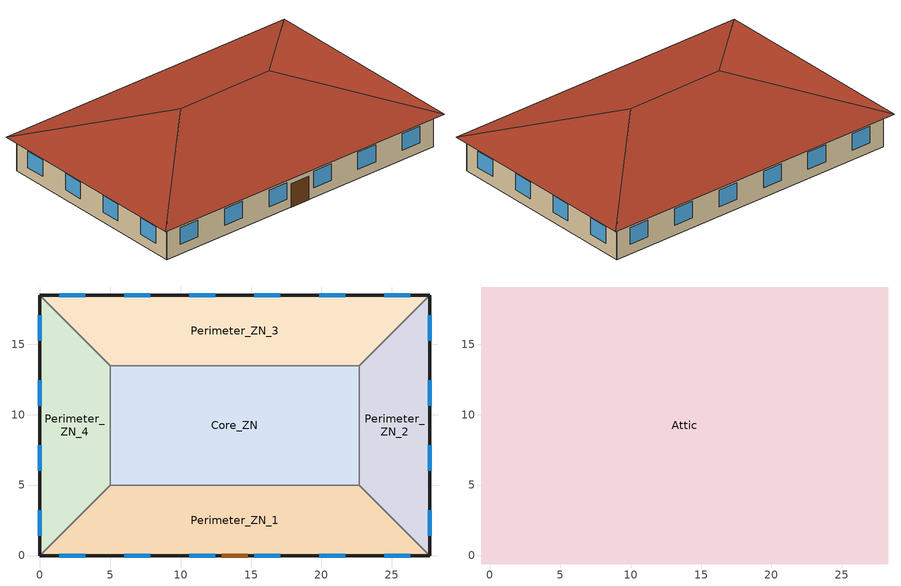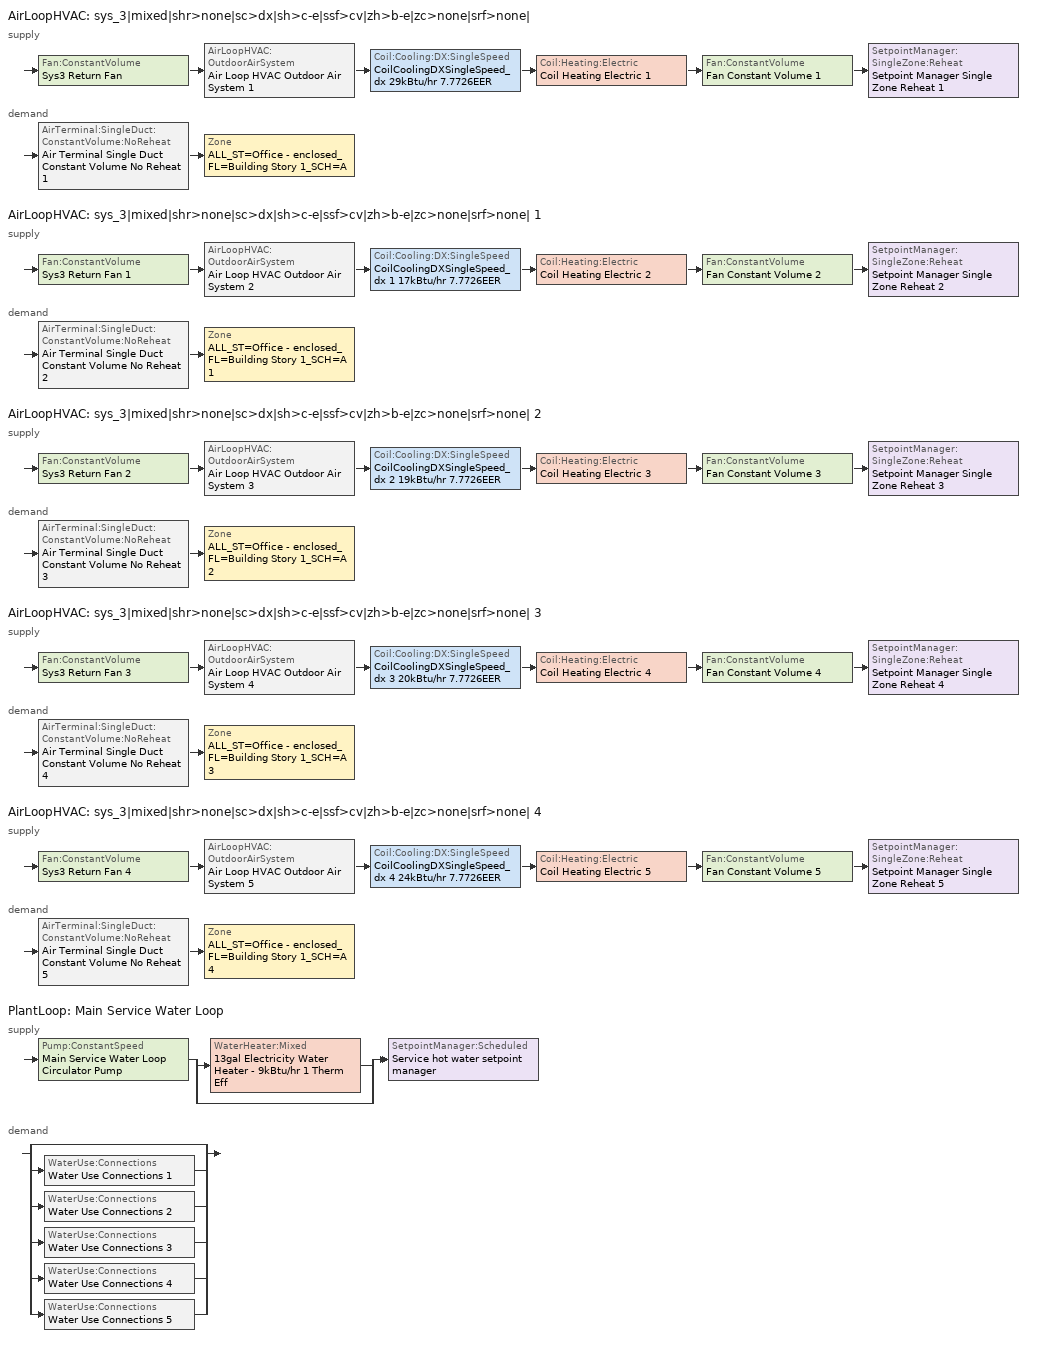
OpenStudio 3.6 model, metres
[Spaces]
Perimeter_ZN_1
 floor foundation (BTAP-Grnd-Floor-Mass:U-0.678_std): 22.69,5 27.69,0 0,0 5,5 z0
 wall outside: 0,0 27.69,0 z0:3.05
 wall to Perimeter_ZN_4: 5,5 0,0 z0:3.05
 wall to Core_ZN: 22.69,5 5,5 z0:3.05
 wall to Perimeter_ZN_2: 27.69,0 22.69,5 z0:3.05
 window: 1.39,0 3.22,0 / 19.85,0 21.68,0 / 15.24,0 17.07,0 / 6.01,0 7.84,0 / 10.62,0 12.45,0 / 24.47,0 26.3,0 z0.9:2.42
 door: 12.93,0 14.76,0 z0:2.13
Perimeter_ZN_2
 floor foundation (BTAP-Grnd-Floor-Mass:U-0.678_std): 27.69,18.46 27.69,0 22.69,5 22.69,13.46 z0
 wall outside: 27.69,0 27.69,18.46 z0:3.05
 wall to Perimeter_ZN_3: 27.69,18.46 22.69,13.46 z0:3.05
 wall to Core_ZN: 22.69,13.46 22.69,5 z0:3.05
 window: 27.69,1.39 27.69,3.22 / 27.69,10.62 27.69,12.45 / 27.69,15.24 27.69,17.07 / 27.69,6.01 27.69,7.84 z0.9:2.42
Perimeter_ZN_3
 floor foundation (BTAP-Grnd-Floor-Mass:U-0.678_std): 27.69,18.46 22.69,13.46 5,13.46 0,18.46 z0
 wall outside: 27.69,18.46 0,18.46 z0:3.05
 wall to Core_ZN: 5,13.46 22.69,13.46 z0:3.05
 wall to Perimeter_ZN_4: 0,18.46 5,13.46 z0:3.05
 window: 21.68,18.46 19.85,18.46 / 7.84,18.46 6.01,18.46 / 17.07,18.46 15.24,18.46 / 12.45,18.46 10.62,18.46 / 26.3,18.46 24.47,18.46 / 3.22,18.46 1.39,18.46 z0.9:2.42
Perimeter_ZN_4
 floor foundation (BTAP-Grnd-Floor-Mass:U-0.678_std): 0,18.46 5,13.46 5,5 0,0 z0
 wall outside: 0,18.46 0,0 z0:3.05
 wall to Core_ZN: 5,5 5,13.46 z0:3.05
 window: 0,3.22 0,1.39 / 0,12.45 0,10.62 / 0,7.84 0,6.01 / 0,17.07 0,15.24 z0.9:2.42
Core_ZN
 floor foundation (BTAP-Grnd-Floor-Mass:U-0.678_std): 22.69,13.46 22.69,5 5,5 5,13.46 z0
Attic
 floor outside: 28.29,19.06 27.69,18.46 0,18.46 -0.6,19.06 z3.05; -0.6,19.06 0,18.46 0,0 -0.6,-0.6 z3.05; 28.29,19.06 28.29,-0.6 27.69,0 27.69,18.46 z3.05; 27.69,0 28.29,-0.6 -0.6,-0.6 0,0 z3.05
 floor to Perimeter_ZN_4: 0,18.46 5,13.46 5,5 0,0 z3.05
 floor to Perimeter_ZN_1: 22.69,5 27.69,0 0,0 5,5 z3.05
 floor to Perimeter_ZN_2: 27.69,18.46 27.69,0 22.69,5 22.69,13.46 z3.05
 floor to Core_ZN: 22.69,13.46 22.69,5 5,5 5,13.46 z3.05
 floor to Perimeter_ZN_3: 27.69,18.46 22.69,13.46 5,13.46 0,18.46 z3.05
 roof outside: 18.46,9.23,6.33 28.29,-0.6,3.05 28.29,19.06,3.05; 18.46,9.23,6.33 28.29,19.06,3.05 -0.6,19.06,3.05 9.23,9.23,6.33; 9.23,9.23,6.33 -0.6,-0.6,3.05 28.29,-0.6,3.05 18.46,9.23,6.33; 9.23,9.23,6.33 -0.6,19.06,3.05 -0.6,-0.6,3.05
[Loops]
AirLoopHVAC 'sys_3|mixed|shr>none|sc>dx|sh>c-e|ssf>cv|zh>b-e|zc>none|srf>none|'
 supply: Fan:ConstantVolume 'Sys3 Return Fan' > AirLoopHVAC:OutdoorAirSystem 'Air Loop HVAC Outdoor Air System 1' > Coil:Cooling:DX:SingleSpeed 'CoilCoolingDXSingleSpeed_dx 29kBtu/hr 7.7726EER' > Coil:Heating:Electric 'Coil Heating Electric 1' > Fan:ConstantVolume 'Fan Constant Volume 1' > SetpointManager:SingleZone:Reheat 'Setpoint Manager Single Zone Reheat 1'
 demand: AirTerminal:SingleDuct:ConstantVolume:NoReheat 'Air Terminal Single Duct Constant Volume No Reheat 1' > Zone 'ALL_ST=Office - enclosed_FL=Building Story 1_SCH=A'
AirLoopHVAC 'sys_3|mixed|shr>none|sc>dx|sh>c-e|ssf>cv|zh>b-e|zc>none|srf>none| 1'
 supply: Fan:ConstantVolume 'Sys3 Return Fan 1' > AirLoopHVAC:OutdoorAirSystem 'Air Loop HVAC Outdoor Air System 2' > Coil:Cooling:DX:SingleSpeed 'CoilCoolingDXSingleSpeed_dx 1 17kBtu/hr 7.7726EER' > Coil:Heating:Electric 'Coil Heating Electric 2' > Fan:ConstantVolume 'Fan Constant Volume 2' > SetpointManager:SingleZone:Reheat 'Setpoint Manager Single Zone Reheat 2'
 demand: AirTerminal:SingleDuct:ConstantVolume:NoReheat 'Air Terminal Single Duct Constant Volume No Reheat 2' > Zone 'ALL_ST=Office - enclosed_FL=Building Story 1_SCH=A 1'
AirLoopHVAC 'sys_3|mixed|shr>none|sc>dx|sh>c-e|ssf>cv|zh>b-e|zc>none|srf>none| 2'
 supply: Fan:ConstantVolume 'Sys3 Return Fan 2' > AirLoopHVAC:OutdoorAirSystem 'Air Loop HVAC Outdoor Air System 3' > Coil:Cooling:DX:SingleSpeed 'CoilCoolingDXSingleSpeed_dx 2 19kBtu/hr 7.7726EER' > Coil:Heating:Electric 'Coil Heating Electric 3' > Fan:ConstantVolume 'Fan Constant Volume 3' > SetpointManager:SingleZone:Reheat 'Setpoint Manager Single Zone Reheat 3'
 demand: AirTerminal:SingleDuct:ConstantVolume:NoReheat 'Air Terminal Single Duct Constant Volume No Reheat 3' > Zone 'ALL_ST=Office - enclosed_FL=Building Story 1_SCH=A 2'
AirLoopHVAC 'sys_3|mixed|shr>none|sc>dx|sh>c-e|ssf>cv|zh>b-e|zc>none|srf>none| 3'
 supply: Fan:ConstantVolume 'Sys3 Return Fan 3' > AirLoopHVAC:OutdoorAirSystem 'Air Loop HVAC Outdoor Air System 4' > Coil:Cooling:DX:SingleSpeed 'CoilCoolingDXSingleSpeed_dx 3 20kBtu/hr 7.7726EER' > Coil:Heating:Electric 'Coil Heating Electric 4' > Fan:ConstantVolume 'Fan Constant Volume 4' > SetpointManager:SingleZone:Reheat 'Setpoint Manager Single Zone Reheat 4'
 demand: AirTerminal:SingleDuct:ConstantVolume:NoReheat 'Air Terminal Single Duct Constant Volume No Reheat 4' > Zone 'ALL_ST=Office - enclosed_FL=Building Story 1_SCH=A 3'
AirLoopHVAC 'sys_3|mixed|shr>none|sc>dx|sh>c-e|ssf>cv|zh>b-e|zc>none|srf>none| 4'
 supply: Fan:ConstantVolume 'Sys3 Return Fan 4' > AirLoopHVAC:OutdoorAirSystem 'Air Loop HVAC Outdoor Air System 5' > Coil:Cooling:DX:SingleSpeed 'CoilCoolingDXSingleSpeed_dx 4 24kBtu/hr 7.7726EER' > Coil:Heating:Electric 'Coil Heating Electric 5' > Fan:ConstantVolume 'Fan Constant Volume 5' > SetpointManager:SingleZone:Reheat 'Setpoint Manager Single Zone Reheat 5'
 demand: AirTerminal:SingleDuct:ConstantVolume:NoReheat 'Air Terminal Single Duct Constant Volume No Reheat 5' > Zone 'ALL_ST=Office - enclosed_FL=Building Story 1_SCH=A 4'
PlantLoop 'Main Service Water Loop'
 supply: Pump:ConstantSpeed 'Main Service Water Loop Circulator Pump' > split
  | WaterHeater:Mixed '13gal Electricity Water Heater - 9kBtu/hr 1 Therm Eff'
  | bypass
  join > SetpointManager:Scheduled 'Service hot water setpoint manager'
 demand: split
  | bypass
  | WaterUse:Connections 'Water Use Connections 1'
  | WaterUse:Connections 'Water Use Connections 2'
  | WaterUse:Connections 'Water Use Connections 3'
  | WaterUse:Connections 'Water Use Connections 4'
  | WaterUse:Connections 'Water Use Connections 5'
[Site]
Calgary Intl AP_AB_CAN: Latitude {deg}=51.11; Longitude {deg}=-114.02; Time Zone {hr}=-7; Elevation {m}=1084.1; Terrain=City
[Building]
SmallOffice: North Axis {deg}=0; Default Construction Set=BTAP-Mass at hdd = 5000.0; Standards Number of Stories=1; Standards Number of Above Ground Stories=1; Standards Template=BTAP1980TO2010; Standards Building Type=SmallOffice
[Site:WaterMainsTemperature]
Calculation Method=Correlation; Annual Average Outdoor Air Temperature {C}=4.69167; Maximum Difference In Monthly Average Outdoor Air Temperatures {deltaC}=24.6
[Site:GroundTemperature:BuildingSurface]
19.527, 19.502, 19.536, 19.598, 20.002, 21.64, 22.225, 22.375, 21.449, 20.121, 19.802, 19.633
[SizingPeriod:DesignDay] Barometric Pressure {Pa}=88961; Rain Indicator=No; Snow Indicator=No; Day of Month=21; Daylight Saving Time Indicator=No; Humidity Condition Type=Wetbulb; Dry-Bulb Temperature Range Modifier Type=DefaultMultipliers
Name | Maximum Dry-Bulb Temperature {C} | Daily Dry-Bulb Temperature Range {deltaC} | Wind Speed {m/s} | Wind Direction {deg} | Month | Day Type | Wetbulb or DewPoint at Maximum Dry-Bulb {C} | Solar Model Indicator | ASHRAE Clear Sky Optical Depth for Beam Irradiance | ASHRAE Clear Sky Optical Depth for Diffuse Irradiance | Sky Clearness
Calgary Intl AP Ann Clg .4% Condns DB=>MWB | 28.8 | 12.3 | 4.5 | 160 | 7 | SummerDesignDay | 16 | ASHRAETau | 0.34 | 2.419
Calgary Intl AP Ann Htg 99.6% Condns DB | -27.7 | 0 | 2.7 | 200 | 1 | WinterDesignDay | -27.7 | ASHRAEClearSky |  |  | 0
[Material:NoMass] Roughness=Smooth; Thermal Absorptance=0.9; Solar Absorptance=0.7
Name | Thermal Resistance {m2-K/W} | Visible Absorptance
Typical Carpet Pad; Typical Carpet Pad 1 | 0.21648 | 0.8
Typical Insulation 1 | 0.00118045 | 0.7
Typical Insulation 2 | 2.61923 | 0.7
Typical Insulation 3 | 4.40527 | 0.7
Typical Carpet Pad 2; Typical Carpet Pad 4 | 1.40895 | 0.8
Typical Carpet Pad 3 | 2.28697 | 0.8
Typical Insulation 4 | 0.338965 | 0.7
Typical Insulation 5 | 0.338983 | 0.7
[Material]
Name | Roughness | Thickness {m} | Conductivity {W/m-K} | Density {kg/m3} | Specific Heat {J/kg-K} | Thermal Absorptance | Solar Absorptance | Visible Absorptance
G05 25mm wood | MediumSmooth | 0.0254 | 0.15 | 608 | 1630 | 0.9 | 0.5 | 0.5
100mm Normalweight concrete floor 1 | MediumSmooth | 0.1016 | 2.31 | 2322 | 832
G01 13mm gypsum board 1 | Smooth | 0.0127 | 0.16 | 800 | 1090 | 0.9 | 0.7 | 0.5
4 in. Normalweight Concrete Floor 1 | MediumRough | 0.1016 | 2.31 | 2322 | 832 | 0.9 | 0.7 | 0.7
1IN Stucco 1 | Smooth | 0.0253 | 0.6918 | 1858 | 837 | 0.9 | 0.7 | 0.92
8IN CONCRETE HW RefBldg 1 | Rough | 0.2032 | 1.311 | 2240 | 836.8 | 0.9 | 0.7 | 0.7
1/2IN Gypsum 1 | Smooth | 0.0127 | 0.16 | 784.9 | 830 | 0.9 | 0.4 | 0.4
Metal Roof Surface 1; F08 Metal surface 1 | Smooth | 0.0008 | 45.28 | 7824 | 500 | 0.9 | 0.7 | 0.7
6 in. Normalweight Concrete Floor 1; 6 in. Normalweight Concrete Floor 2; 6 in. Normalweight Concrete Floor 3 | MediumRough | 0.1524 | 2.31 | 2322 | 832 | 0.9 | 0.7 | 0.7
Expanded Polystyrene | MediumSmooth | 0.0408596 | 0.029 | 29 | 1210
[Construction]
BTAP-Int-Partition; BTAP-Int-Door: G05 25mm wood
BTAP-Int-Floor: 100mm Normalweight concrete floor 1, Typical Carpet Pad
BTAP-Int-Wall: G01 13mm gypsum board 1, G01 13mm gypsum board 1
BTAP-Int-Ceiling: Typical Carpet Pad, 100mm Normalweight concrete floor 1
BTAP-Int-Window: SimpleGlazing
BTAP-Ext-Floor-Mass:U-3.822: Typical Insulation 1, 4 in. Normalweight Concrete Floor 1, Typical Carpet Pad 1
BTAP-Ext-Wall-Mass:U-0.346: 1IN Stucco 1, 8IN CONCRETE HW RefBldg 1, Typical Insulation 2, 1/2IN Gypsum 1
BTAP-Ext-Roof-Metal:U-0.227: Metal Roof Surface 1, Typical Insulation 3
BTAP-Grnd-Floor-Mass:U-0.678: 6 in. Normalweight Concrete Floor 1, Typical Carpet Pad 2
BTAP-Grnd-Wall-Mass:U-0.425: 6 in. Normalweight Concrete Floor 2, Typical Carpet Pad 3
BTAP-Grnd-Roof-Mass:U-0.678: 6 in. Normalweight Concrete Floor 3, Typical Carpet Pad 4
BTAP-Ext-FixedWindow:U=0.295 SHGC=0.490; BTAP-Ext-GlassDoors:U=0.295 SHGC=0.490; BTAP-Ext-Skylights:U=0.295 SHGC=0.490; BTAP-Ext-DaylightDomes:U=0.295 SHGC=0.490; BTAP-Ext-DaylightDiffuser:U=0.295 SHGC=0.490: SimpleGlazing:U=0.295 SHGC=0.490
BTAP-Ext-Door:U-2.95: F08 Metal surface 1, Typical Insulation 4
BTAP-Ext-OverHeadDoor:U-2.95: Typical Insulation 5
BTAP-Grnd-Floor-Mass:U-0.678_std: 6 in. Normalweight Concrete Floor 1, Expanded Polystyrene
[DefaultConstructionSet]
BTAP-Mass at hdd = 5000.0: Default Exterior Surface Constructions=BTAP-Mass at hdd = 5000.0; Default Interior Surface Constructions=Default Surface Constructions 2; Default Ground Contact Surface Constructions=BTAP-Mass at hdd = 5000.0 1; Default Exterior SubSurface Constructions=BTAP-Mass at hdd = 5000.0; Default Interior SubSurface Constructions=Default Sub Surface Constructions 2; Interior Partition Construction=BTAP-Int-Partition
[DefaultSurfaceConstructions]
Name | Floor Construction | Wall Construction | Roof Ceiling Construction
Default Surface Constructions 2 | BTAP-Int-Floor | BTAP-Int-Wall | BTAP-Int-Ceiling
BTAP-Mass at hdd = 5000.0 | BTAP-Ext-Floor-Mass:U-3.822 | BTAP-Ext-Wall-Mass:U-0.346 | BTAP-Ext-Roof-Metal:U-0.227
BTAP-Mass at hdd = 5000.0 1 | BTAP-Grnd-Floor-Mass:U-0.678 | BTAP-Grnd-Wall-Mass:U-0.425 | BTAP-Grnd-Roof-Mass:U-0.678
[DefaultSubSurfaceConstructions]
Name | Fixed Window Construction | Operable Window Construction | Door Construction | Glass Door Construction | Overhead Door Construction | Skylight Construction | Tubular Daylight Dome Construction | Tubular Daylight Diffuser Construction
Default Sub Surface Constructions 2 | BTAP-Int-Window | BTAP-Int-Window | BTAP-Int-Door
BTAP-Mass at hdd = 5000.0 | BTAP-Ext-FixedWindow:U=0.295 SHGC=0.490 | BTAP-Ext-FixedWindow:U=0.295 SHGC=0.490 | BTAP-Ext-Door:U-2.95 | BTAP-Ext-GlassDoors:U=0.295 SHGC=0.490 | BTAP-Ext-OverHeadDoor:U-2.95 | BTAP-Ext-Skylights:U=0.295 SHGC=0.490 | BTAP-Ext-DaylightDomes:U=0.295 SHGC=0.490 | BTAP-Ext-DaylightDiffuser:U=0.295 SHGC=0.490
[WindowMaterial:SimpleGlazingSystem] Solar Heat Gain Coefficient=0.49; Visible Transmittance=0.21
Name | U-Factor {W/m2-K}
SimpleGlazing | 2.2
SimpleGlazing:U=0.295 SHGC=0.490 | 2.95
[Space] Volume {m3}=Autocalculate
Name | Space Type | Building Story | Thermal Zone | Part of Total Floor Area
Perimeter_ZN_1 | Space Function Office - enclosed | Building Story 1 | ALL_ST=Office - enclosed_FL=Building Story 1_SCH=A 4 | Yes
Attic | Space Function - undefined - | Building Story 2 | ALL_ST=- undefined -_FL=Building Story 2_SCH=A | No
Perimeter_ZN_2 | Space Function Office - enclosed | Building Story 1 | ALL_ST=Office - enclosed_FL=Building Story 1_SCH=A 2 | Yes
Perimeter_ZN_3 | Space Function Office - enclosed | Building Story 1 | ALL_ST=Office - enclosed_FL=Building Story 1_SCH=A 1 | Yes
Perimeter_ZN_4 | Space Function Office - enclosed | Building Story 1 | ALL_ST=Office - enclosed_FL=Building Story 1_SCH=A 3 | Yes
Core_ZN | Space Function Office - enclosed | Building Story 1 | ALL_ST=Office - enclosed_FL=Building Story 1_SCH=A | Yes
[BuildingStory]
Name | Nominal Z Coordinate {m}
Building Story 1 | 0
Building Story 2 | 3.05
[SpaceType] Standards Building Type=Space Function
Name | Default Schedule Set | Design Specification Outdoor Air Object | Standards Space Type
Space Function - undefined - | Space Function - undefined - Schedule Set | Space Function - undefined - Ventilation | - undefined -
Space Function Office - enclosed | Space Function Office - enclosed Schedule Set | Space Function Office - enclosed Ventilation | Office - enclosed
[DesignSpecification:OutdoorAir]
Name | Outdoor Air Flow per Person {m3/s-person} | Outdoor Air Flow per Floor Area {m3/s-m2} | Outdoor Air Flow Air Changes per Hour {1/hr} | Outdoor Air Method
Space Function - undefined - Ventilation | 0 | 0 | 0
Space Function Office - enclosed Ventilation | 0.0101494 |  |  | Sum
[DefaultScheduleSet] Infiltration Schedule=Always On
Name | Number of People Schedule | People Activity Level Schedule | Lighting Schedule | Electric Equipment Schedule
Space Function - undefined - Schedule Set
Space Function Office - enclosed Schedule Set | NECB-A-Occupancy | NECB-Activity | NECB-A-Lighting | NECB-A-Electric-Equipment
[ThermostatSetpoint:DualSetpoint]
Name | Heating Setpoint Temperature Schedule | Cooling Setpoint Temperature Schedule
Space Function Office - enclosed Thermostat 11; Space Function Office - enclosed Thermostat 12; Space Function Office - enclosed Thermostat 13; Space Function Office - enclosed Thermostat 14; Space Function Office - enclosed Thermostat 15 | NECB-A-Thermostat Setpoint-Heating | NECB-A-Thermostat Setpoint-Cooling
Space Function - undefined - Thermostat 3
[People:Definition]
Space Function Office - enclosed People Definition: Number of People Calculation Method=People/Area; People per Space Floor Area {person/m2}=0.0500522; Fraction Radiant=0.3
[People]
Space Function Office - enclosed People: People Definition=Space Function Office - enclosed People Definition; Space or SpaceType=Space Function Office - enclosed; Work Efficiency Schedule=Work Efficiency Schedule; Clothing Insulation Schedule=Clothing Schedule; Air Velocity Schedule=Air Velocity Schedule; Multiplier=1
[Lights:Definition]
Space Function Office - enclosed Lights Definition: Design Level Calculation Method=Watts/Area; Watts per Space Floor Area {W/m2}=11.8999; Fraction Radiant=0.5; Fraction Visible=0.2
[Lights]
Space Function Office - enclosed Lights: Lights Definition=Space Function Office - enclosed Lights Definition; Space or SpaceType=Space Function Office - enclosed; Fraction Replaceable=1
[ElectricEquipment:Definition]
Space Function Office - enclosed Elec Equip Definition: Design Level Calculation Method=Watts/Area; Watts per Space Floor Area {W/m2}=7.49994; Fraction Radiant=0.5
[ElectricEquipment]
Space Function Office - enclosed Elec Equip: Electric Equipment Definition=Space Function Office - enclosed Elec Equip Definition; Space or SpaceType=Space Function Office - enclosed
[SpaceInfiltration:DesignFlowRate] Schedule=Always On Discrete; Design Flow Rate Calculation Method=Flow/ExteriorArea; Constant Term Coefficient=0; Temperature Term Coefficient=0; Velocity Term Coefficient=0.224; Velocity Squared Term Coefficient=0
Name | Space or SpaceType | Flow per Exterior Surface Area {m3/s-m2}
Attic Infiltration | Attic | 0.00101928
Perimeter_ZN_1 Infiltration | Perimeter_ZN_1 | 0.001116
Perimeter_ZN_2 Infiltration | Perimeter_ZN_2 | 0.001116
Perimeter_ZN_3 Infiltration | Perimeter_ZN_3 | 0.001116
Perimeter_ZN_4 Infiltration | Perimeter_ZN_4 | 0.001116
[ThermalZone] Use Ideal Air Loads=No
Name | Thermostat | Primary Daylighting Control | Fraction of Zone Controlled by Primary Daylighting Control
ALL_ST=Office - enclosed_FL=Building Story 1_SCH=A | Space Function Office - enclosed Thermostat 11
ALL_ST=Office - enclosed_FL=Building Story 1_SCH=A 1 | Space Function Office - enclosed Thermostat 12 | Perimeter_ZN_3 daylighting control | 1
ALL_ST=Office - enclosed_FL=Building Story 1_SCH=A 2 | Space Function Office - enclosed Thermostat 13 | Perimeter_ZN_2 daylighting control | 1
ALL_ST=- undefined -_FL=Building Story 2_SCH=A | Space Function - undefined - Thermostat 3
ALL_ST=Office - enclosed_FL=Building Story 1_SCH=A 3 | Space Function Office - enclosed Thermostat 14 | Perimeter_ZN_4 daylighting control | 1
ALL_ST=Office - enclosed_FL=Building Story 1_SCH=A 4 | Space Function Office - enclosed Thermostat 15 | Perimeter_ZN_1 daylighting control | 1
[Sizing:Zone] Zone Cooling Design Supply Air Temperature {C}=14; Zone Heating Design Supply Air Temperature {C}=40; Zone Cooling Design Supply Air Humidity Ratio {kg-H2O/kg-air}=0.0085; Zone Heating Design Supply Air Humidity Ratio {kg-H2O/kg-air}=0.008; Cooling Design Air Flow Method=DesignDay; Heating Design Air Flow Method=DesignDay; Account for Dedicated Outdoor Air System=No; Dedicated Outdoor Air System Control Strategy=NeutralSupplyAir; Dedicated Outdoor Air Low Setpoint Temperature for Design {C}=autosize; Dedicated Outdoor Air High Setpoint Temperature for Design {C}=autosize; Zone Load Sizing Method=Sensible Load Only No Latent Load; Zone Latent Cooling Design Supply Air Humidity Ratio Input Method=HumidityRatioDifference; Zone Cooling Design Supply Air Humidity Ratio Difference {kgWater/kgDryAir}=0.005; Zone Latent Heating Design Supply Air Humidity Ratio Input Method=HumidityRatioDifference; Zone Humidification Design Supply Air Humidity Ratio Difference {kgWater/kgDryAir}=0.005
Name | Zone Cooling Design Supply Air Temperature Input Method | Zone Cooling Design Supply Air Temperature Difference {deltaC} | Zone Heating Design Supply Air Temperature Input Method | Zone Heating Design Supply Air Temperature Difference {deltaC} | Zone Heating Sizing Factor | Zone Cooling Sizing Factor
ALL_ST=Office - enclosed_FL=Building Story 1_SCH=A; ALL_ST=Office - enclosed_FL=Building Story 1_SCH=A 1; ALL_ST=Office - enclosed_FL=Building Story 1_SCH=A 2; ALL_ST=Office - enclosed_FL=Building Story 1_SCH=A 3; ALL_ST=Office - enclosed_FL=Building Story 1_SCH=A 4 | TemperatureDifference | 11 | TemperatureDifference | 21 | 1.3 | 1.1
ALL_ST=- undefined -_FL=Building Story 2_SCH=A | SupplyAirTemperature | 11.11 | SupplyAirTemperature | 11.11
[Zone equipment]
ALL_ST=Office - enclosed_FL=Building Story 1_SCH=A: Air Terminal Single Duct Constant Volume No Reheat 1, Zone HVAC Baseboard Convective Electric 1
ALL_ST=Office - enclosed_FL=Building Story 1_SCH=A 1: Air Terminal Single Duct Constant Volume No Reheat 2, Zone HVAC Baseboard Convective Electric 2
ALL_ST=Office - enclosed_FL=Building Story 1_SCH=A 2: Air Terminal Single Duct Constant Volume No Reheat 3, Zone HVAC Baseboard Convective Electric 3
ALL_ST=Office - enclosed_FL=Building Story 1_SCH=A 3: Air Terminal Single Duct Constant Volume No Reheat 4, Zone HVAC Baseboard Convective Electric 4
ALL_ST=Office - enclosed_FL=Building Story 1_SCH=A 4: Air Terminal Single Duct Constant Volume No Reheat 5, Zone HVAC Baseboard Convective Electric 5
[Foundation:Kiva]
Bldg Kiva Foundation: Wall Height Above Grade {m}=0; Wall Depth Below Slab {m}=0
[SurfaceProperty:ExposedFoundationPerimeter] Exposed Perimeter Calculation Method=TotalExposedPerimeter
Name | Total Exposed Perimeter {m}
Core_ZN_floor | 0
Perimeter_ZN_3_floor; Perimeter_ZN_1_floor | 27.69
Perimeter_ZN_2_floor; Perimeter_ZN_4_floor | 18.46
[Foundation:Kiva:Settings]

[AirLoopHVAC] Design Supply Air Flow Rate {m3/s}=autosize; Design Return Air Flow Fraction of Supply Air Flow=1
Name | Availability Schedule
sys_3|mixed|shr>none|sc>dx|sh>c-e|ssf>cv|zh>b-e|zc>none|srf>none| | sys_3|mixed|shr>none|sc>dx|sh>c-e|ssf>cv|zh>b-e|zc>none|srf>none| Occ Sch
sys_3|mixed|shr>none|sc>dx|sh>c-e|ssf>cv|zh>b-e|zc>none|srf>none| 1 | sys_3|mixed|shr>none|sc>dx|sh>c-e|ssf>cv|zh>b-e|zc>none|srf>none| 1 Occ Sch
sys_3|mixed|shr>none|sc>dx|sh>c-e|ssf>cv|zh>b-e|zc>none|srf>none| 2 | sys_3|mixed|shr>none|sc>dx|sh>c-e|ssf>cv|zh>b-e|zc>none|srf>none| 2 Occ Sch
sys_3|mixed|shr>none|sc>dx|sh>c-e|ssf>cv|zh>b-e|zc>none|srf>none| 3 | sys_3|mixed|shr>none|sc>dx|sh>c-e|ssf>cv|zh>b-e|zc>none|srf>none| 3 Occ Sch
sys_3|mixed|shr>none|sc>dx|sh>c-e|ssf>cv|zh>b-e|zc>none|srf>none| 4 | sys_3|mixed|shr>none|sc>dx|sh>c-e|ssf>cv|zh>b-e|zc>none|srf>none| 4 Occ Sch
[Sizing:System] Type of Load to Size On=Sensible; Design Outdoor Air Flow Rate {m3/s}=Autosize; Central Heating Maximum System Air Flow Ratio=1; Preheat Design Temperature {C}=7; Preheat Design Humidity Ratio {kg-H2O/kg-Air}=0.008; Precool Design Temperature {C}=13; Precool Design Humidity Ratio {kg-H2O/kg-Air}=0.008; Central Cooling Design Supply Air Temperature {C}=13; Central Heating Design Supply Air Temperature {C}=43; Sizing Option=NonCoincident; 100% Outdoor Air in Cooling=No; 100% Outdoor Air in Heating=No; Central Cooling Design Supply Air Humidity Ratio {kg-H2O/kg-Air}=0.0085; Central Heating Design Supply Air Humidity Ratio {kg-H2O/kg-Air}=0.008; Cooling Design Air Flow Method=DesignDay; Cooling Design Air Flow Rate {m3/s}=0; Heating Design Air Flow Method=DesignDay; Heating Design Air Flow Rate {m3/s}=0; System Outdoor Air Method=ZoneSum; Zone Maximum Outdoor Air Fraction=1; Cooling Supply Air Flow Rate Per Floor Area {m3/s-m2}=0.00996765; Cooling Fraction of Autosized Cooling Supply Air Flow Rate=1; Cooling Supply Air Flow Rate Per Unit Cooling Capacity {m3/s-W}=3.94755e-05; Heating Supply Air Flow Rate Per Floor Area {m3/s-m2}=0.00996765; Heating Fraction of Autosized Heating Supply Air Flow Rate=1; Heating Fraction of Autosized Cooling Supply Air Flow Rate=1; Heating Supply Air Flow Rate Per Unit Heating Capacity {m3/s-W}=3.15882e-05; Cooling Design Capacity Method=CoolingDesignCapacity; Cooling Design Capacity {W}=autosize; Cooling Design Capacity Per Floor Area {W/m2}=234.7; Fraction of Autosized Cooling Design Capacity=1; Heating Design Capacity Method=HeatingDesignCapacity; Heating Design Capacity {W}=autosize; Heating Design Capacity Per Floor Area {W/m2}=157; Fraction of Autosized Heating Design Capacity=1; Central Cooling Capacity Control Method=OnOff; Occupant Diversity=autosize
sys_3|mixed|shr>none|sc>dx|sh>c-e|ssf>cv|zh>b-e|zc>none|srf>none|; sys_3|mixed|shr>none|sc>dx|sh>c-e|ssf>cv|zh>b-e|zc>none|srf>none| 1; sys_3|mixed|shr>none|sc>dx|sh>c-e|ssf>cv|zh>b-e|zc>none|srf>none| 2; sys_3|mixed|shr>none|sc>dx|sh>c-e|ssf>cv|zh>b-e|zc>none|srf>none| 3; sys_3|mixed|shr>none|sc>dx|sh>c-e|ssf>cv|zh>b-e|zc>none|srf>none| 4
[Fan:ConstantVolume] Availability Schedule=Always On Discrete; Maximum Flow Rate {m3/s}=AutoSize
Name | Fan Total Efficiency | Pressure Rise {Pa} | Motor Efficiency
Fan Constant Volume 1; Fan Constant Volume 2; Fan Constant Volume 3; Fan Constant Volume 4; Fan Constant Volume 5 | 0.39975 | 640 | 0.615
Sys3 Return Fan; Sys3 Return Fan 1; Sys3 Return Fan 2; Sys3 Return Fan 3; Sys3 Return Fan 4 | 0.25 | 150 | 0.385
[Coil:Heating:Electric] Availability Schedule=Always On Discrete
Coil Heating Electric 1; Coil Heating Electric 2; Coil Heating Electric 3; Coil Heating Electric 4; Coil Heating Electric 5
[Coil:Cooling:DX:SingleSpeed] Availability Schedule=Always On Discrete; Rated Total Cooling Capacity {W}=autosize; Rated Sensible Heat Ratio=autosize; Rated COP {W/W}=2.72426; Rated Air Flow Rate {m3/s}=autosize; Rated Evaporator Fan Power Per Volume Flow Rate 2017 {W/(m3/s)}=773.3; Rated Evaporator Fan Power Per Volume Flow Rate 2023 {W/(m3/s)}=934.4; Total Cooling Capacity Function of Temperature Curve=DXCOOL-NECB2011-REF-CAPFT; Total Cooling Capacity Function of Flow Fraction Curve=DXCOOL-NECB2011-REF-CAPFFLOW; Energy Input Ratio Function of Temperature Curve=DXCOOL-NECB2011-REF-COOLEIRFT; Energy Input Ratio Function of Flow Fraction Curve=DXCOOL-NECB2011-REF-COOLEIRFFLOW; Part Load Fraction Correlation Curve=DXCOOL-NECB2011-REF-COOLPLFFPLR; Minimum Outdoor Dry-Bulb Temperature for Compressor Operation {C}=-25; Nominal Time for Condensate Removal to Begin {s}=0; Ratio of Initial Moisture Evaporation Rate and Steady State Latent Capacity=0; Maximum Cycling Rate {cycles/hr}=0; Latent Capacity Time Constant {s}=0; Condenser Type=AirCooled; Evaporative Condenser Effectiveness=0.9; Evaporative Condenser Air Flow Rate {m3/s}=autosize; Evaporative Condenser Pump Rated Power Consumption {W}=autosize; Crankcase Heater Capacity {W}=0; Maximum Outdoor Dry-Bulb Temperature for Crankcase Heater Operation {C}=10; Basin Heater Capacity {W/K}=0; Basin Heater Setpoint Temperature {C}=2
CoilCoolingDXSingleSpeed_dx 29kBtu/hr 7.7726EER; CoilCoolingDXSingleSpeed_dx 1 17kBtu/hr 7.7726EER; CoilCoolingDXSingleSpeed_dx 2 19kBtu/hr 7.7726EER; CoilCoolingDXSingleSpeed_dx 3 20kBtu/hr 7.7726EER; CoilCoolingDXSingleSpeed_dx 4 24kBtu/hr 7.7726EER
[Controller:OutdoorAir] Minimum Outdoor Air Flow Rate {m3/s}=autosize; Maximum Outdoor Air Flow Rate {m3/s}=Autosize; Economizer Control Type=NoEconomizer; Economizer Control Action Type=ModulateFlow; Economizer Maximum Limit Dry-Bulb Temperature {C}=28; Economizer Maximum Limit Enthalpy {J/kg}=64000; Economizer Minimum Limit Dry-Bulb Temperature {C}=-100; Lockout Type=NoLockout; Minimum Limit Type=FixedMinimum; High Humidity Control=No; Heat Recovery Bypass Control Type=BypassWhenWithinEconomizerLimits
Name | Minimum Outdoor Air Schedule | Controller Mechanical Ventilation
Controller Outdoor Air 1 | sys_3|mixed|shr>none|sc>dx|sh>c-e|ssf>cv|zh>b-e|zc>none|srf>none| Occ Sch | Controller Mechanical Ventilation 1
Controller Outdoor Air 2 | sys_3|mixed|shr>none|sc>dx|sh>c-e|ssf>cv|zh>b-e|zc>none|srf>none| 1 Occ Sch | Controller Mechanical Ventilation 2
Controller Outdoor Air 3 | sys_3|mixed|shr>none|sc>dx|sh>c-e|ssf>cv|zh>b-e|zc>none|srf>none| 2 Occ Sch | Controller Mechanical Ventilation 3
Controller Outdoor Air 4 | sys_3|mixed|shr>none|sc>dx|sh>c-e|ssf>cv|zh>b-e|zc>none|srf>none| 3 Occ Sch | Controller Mechanical Ventilation 4
Controller Outdoor Air 5 | sys_3|mixed|shr>none|sc>dx|sh>c-e|ssf>cv|zh>b-e|zc>none|srf>none| 4 Occ Sch | Controller Mechanical Ventilation 5
[Controller:MechanicalVentilation] Availability Schedule=Always On Discrete; System Outdoor Air Method=ZoneSum
Controller Mechanical Ventilation 1; Controller Mechanical Ventilation 2; Controller Mechanical Ventilation 3; Controller Mechanical Ventilation 4; Controller Mechanical Ventilation 5
[AirLoopHVAC:OutdoorAirSystem]
Name | Controller
Air Loop HVAC Outdoor Air System 1 | Controller Outdoor Air 1
Air Loop HVAC Outdoor Air System 2 | Controller Outdoor Air 2
Air Loop HVAC Outdoor Air System 3 | Controller Outdoor Air 3
Air Loop HVAC Outdoor Air System 4 | Controller Outdoor Air 4
Air Loop HVAC Outdoor Air System 5 | Controller Outdoor Air 5
[SetpointManager:SingleZone:Reheat] Minimum Supply Air Temperature {C}=13; Maximum Supply Air Temperature {C}=43
Name | Control Zone | Setpoint Node or NodeList
Setpoint Manager Single Zone Reheat 1 | ALL_ST=Office - enclosed_FL=Building Story 1_SCH=A | sys_3|mixed|shr>none|sc>dx|sh>c-e|ssf>cv|zh>b-e|zc>none|srf>none| Supply Outlet Node
Setpoint Manager Single Zone Reheat 2 | ALL_ST=Office - enclosed_FL=Building Story 1_SCH=A 1 | sys_3|mixed|shr>none|sc>dx|sh>c-e|ssf>cv|zh>b-e|zc>none|srf>none| 1 Supply Outlet Node
Setpoint Manager Single Zone Reheat 3 | ALL_ST=Office - enclosed_FL=Building Story 1_SCH=A 2 | sys_3|mixed|shr>none|sc>dx|sh>c-e|ssf>cv|zh>b-e|zc>none|srf>none| 2 Supply Outlet Node
Setpoint Manager Single Zone Reheat 4 | ALL_ST=Office - enclosed_FL=Building Story 1_SCH=A 3 | sys_3|mixed|shr>none|sc>dx|sh>c-e|ssf>cv|zh>b-e|zc>none|srf>none| 3 Supply Outlet Node
Setpoint Manager Single Zone Reheat 5 | ALL_ST=Office - enclosed_FL=Building Story 1_SCH=A 4 | sys_3|mixed|shr>none|sc>dx|sh>c-e|ssf>cv|zh>b-e|zc>none|srf>none| 4 Supply Outlet Node
[AirTerminal:SingleDuct:ConstantVolume:NoReheat] Availability Schedule=Always On Discrete; Maximum Air Flow Rate {m3/s}=AutoSize
Air Terminal Single Duct Constant Volume No Reheat 1; Air Terminal Single Duct Constant Volume No Reheat 2; Air Terminal Single Duct Constant Volume No Reheat 3; Air Terminal Single Duct Constant Volume No Reheat 4; Air Terminal Single Duct Constant Volume No Reheat 5
[ZoneHVAC:Baseboard:Convective:Electric] Availability Schedule=Always On Discrete; Nominal Capacity {W}=autosize; Efficiency=1
Zone HVAC Baseboard Convective Electric 1; Zone HVAC Baseboard Convective Electric 2; Zone HVAC Baseboard Convective Electric 3; Zone HVAC Baseboard Convective Electric 4; Zone HVAC Baseboard Convective Electric 5
[PlantLoop]
Main Service Water Loop: Glycol Concentration=0; Maximum Loop Temperature {C}=60; Minimum Loop Temperature {C}=10; Plant Loop Volume {m3}=Autocalculate; Load Distribution Scheme=Optimal
[Sizing:Plant]
Main Service Water Loop: Loop Type=Heating; Design Loop Exit Temperature {C}=60; Loop Design Temperature Difference {deltaC}=5; Sizing Option=NonCoincident; Zone Timesteps in Averaging Window=1; Coincident Sizing Factor Mode=None
[SetpointManager:Scheduled]
Service hot water setpoint manager: Control Variable=Temperature; Schedule=Service Water Loop Temp - 140F; Setpoint Node or NodeList=Main Service Water Loop Supply Outlet Node
[Pump:ConstantSpeed]
Main Service Water Loop Circulator Pump: Rated Flow Rate {m3/s}=autosize; Rated Pump Head {Pa}=415.397; Rated Power Consumption {W}=autosize; Motor Efficiency=0.7; Fraction of Motor Inefficiencies to Fluid Stream=0; Pump Control Type=Intermittent; Design Power Sizing Method=PowerPerFlowPerPressure; Design Electric Power per Unit Flow Rate {W/(m3/s)}=348701.1; Design Shaft Power per Unit Flow Rate per Unit Head {W-s/m3-Pa}=1.28205
[WaterHeater:Mixed]
13gal Electricity Water Heater - 9kBtu/hr 1 Therm Eff: Tank Volume {m3}=0.048999; Setpoint Temperature Schedule=Service Water Loop Temp - 140F; Deadband Temperature Difference {deltaC}=2; Maximum Temperature Limit {C}=60; Heater Control Type=Cycle; Heater Maximum Capacity {W}=2560.2; Heater Fuel Type=Electricity; Heater Thermal Efficiency=1; Off Cycle Parasitic Fuel Consumption Rate {W}=12.9721; Off Cycle Parasitic Fuel Type=Electricity; Off Cycle Parasitic Heat Fraction to Tank=0.8; On Cycle Parasitic Fuel Consumption Rate {W}=12.9721; On Cycle Parasitic Fuel Type=Electricity; On Cycle Parasitic Heat Fraction to Tank=0; Ambient Temperature Indicator=Schedule; Ambient Temperature Schedule=Water Heater Ambient Temp Schedule - 70.0f; Off Cycle Loss Coefficient to Ambient Temperature {W/K}=1.28057; On Cycle Loss Coefficient to Ambient Temperature {W/K}=1.28057; Use Side Effectiveness=1; Source Side Effectiveness=1; Use Side Design Flow Rate {m3/s}=autosize; Source Side Design Flow Rate {m3/s}=autosize; Indirect Water Heating Recovery Time {hr}=1.5; Source Side Flow Control Mode=IndirectHeatPrimarySetpoint
[WaterHeater:Sizing]
13gal Electricity Water Heater - 9kBtu/hr 1 Therm Eff: Design Mode=PeakDraw; Time Storage Can Meet Peak Draw {hr}=0.538503; Time for Tank Recovery {hr}=0; Nominal Tank Volume for Autosizing Plant Connections {m3}=1
[WaterUse:Connections] Drain Water Heat Exchanger Type=None; Drain Water Heat Exchanger Destination=Plant
Name | Water Use Equipment Name 1
Water Use Connections 1 | Core_zn Service Water Use 0.06gal/min
Water Use Connections 2 | Perimeter_zn_1 Service Water Use 0.04gal/min
Water Use Connections 3 | Perimeter_zn_2 Service Water Use 0.03gal/min
Water Use Connections 4 | Perimeter_zn_3 Service Water Use 0.04gal/min
Water Use Connections 5 | Perimeter_zn_4 Service Water Use 0.03gal/min
[WaterUse:Equipment:Definition]
Name | Peak Flow Rate {m3/s} | Target Temperature Schedule | Sensible Fraction Schedule | Latent Fraction Schedule
Core_zn Service Water Use Def 0.06gal/min | 3.62272e-06 | Schedule Ruleset 5 | Schedule Ruleset 3 | Schedule Ruleset 4
Perimeter_zn_1 Service Water Use Def 0.04gal/min | 2.74626e-06 | Schedule Ruleset 8 | Schedule Ruleset 6 | Schedule Ruleset 7
Perimeter_zn_2 Service Water Use Def 0.03gal/min | 1.62912e-06 | Schedule Ruleset 11 | Schedule Ruleset 9 | Schedule Ruleset 10
Perimeter_zn_3 Service Water Use Def 0.04gal/min | 2.74626e-06 | Schedule Ruleset 14 | Schedule Ruleset 12 | Schedule Ruleset 13
Perimeter_zn_4 Service Water Use Def 0.03gal/min | 1.62912e-06 | Schedule Ruleset 17 | Schedule Ruleset 15 | Schedule Ruleset 16
[WaterUse:Equipment] Flow Rate Fraction Schedule=NECB-A-Service Water Heating
Name | Water Use Equipment Definition | Space
Core_zn Service Water Use 0.06gal/min | Core_zn Service Water Use Def 0.06gal/min | Core_ZN
Perimeter_zn_1 Service Water Use 0.04gal/min | Perimeter_zn_1 Service Water Use Def 0.04gal/min | Perimeter_ZN_1
Perimeter_zn_2 Service Water Use 0.03gal/min | Perimeter_zn_2 Service Water Use Def 0.03gal/min | Perimeter_ZN_2
Perimeter_zn_3 Service Water Use 0.04gal/min | Perimeter_zn_3 Service Water Use Def 0.04gal/min | Perimeter_ZN_3
Perimeter_zn_4 Service Water Use 0.03gal/min | Perimeter_zn_4 Service Water Use Def 0.03gal/min | Perimeter_ZN_4
[AvailabilityManager:NightCycle] Applicability Schedule=Always On Discrete; Control Type=CycleOnAny; Thermostat Tolerance {deltaC}=1; Cycling Run Time {s}=3600
Availability Manager Night Cycle 1; Availability Manager Night Cycle 2; Availability Manager Night Cycle 3; Availability Manager Night Cycle 4; Availability Manager Night Cycle 5
[Daylighting:Control] Position Z-Coordinate {m}=0.8; Illuminance Setpoint {lux}=400; Lighting Control Type=Stepped; Number of Stepped Control Steps=2
Name | Space | Position X-Coordinate {m} | Position Y-Coordinate {m}
Perimeter_ZN_1 daylighting control | Perimeter_ZN_1 | 13.845 | 2.5
Perimeter_ZN_2 daylighting control | Perimeter_ZN_2 | 25.19 | 9.23
Perimeter_ZN_3 daylighting control | Perimeter_ZN_3 | 13.845 | 15.96
Perimeter_ZN_4 daylighting control | Perimeter_ZN_4 | 2.5 | 9.23
[Schedule:Ruleset]
Name | Default Day Schedule | Summer Design Day Schedule | Winter Design Day Schedule
Always On | Always On Default
Clothing Schedule | Clothing Schedule Default Winter Clothes
Air Velocity Schedule | Air Velocity Schedule Default
Work Efficiency Schedule | Work Efficiency Schedule Default
NECB-A-Occupancy | NECB-A-Occupancy Default
NECB-Activity | NECB-Activity Default | NECB-Activity Summer Design Day | NECB-Activity Winter Design Day
NECB-A-Lighting | NECB-A-Lighting Default
NECB-A-Electric-Equipment | NECB-A-Electric-Equipment Default
NECB-A-Thermostat Setpoint-Heating | NECB-A-Thermostat Setpoint-Heating Default
NECB-A-Thermostat Setpoint-Cooling | NECB-A-Thermostat Setpoint-Cooling Default
Service Water Loop Temp - 140F | Service Water Loop Temp - 140F Default
Water Heater Ambient Temp Schedule - 70.0f | Water Heater Ambient Temp Schedule 70.0F Default
Schedule Ruleset 3 | Schedule Day 5
Schedule Ruleset 4 | Schedule Day 6
Schedule Ruleset 5 | Schedule Day 7
NECB-A-Service Water Heating | NECB-A-Service Water Heating Default
Schedule Ruleset 6 | Schedule Day 8
Schedule Ruleset 7 | Schedule Day 9
Schedule Ruleset 8 | Schedule Day 10
Schedule Ruleset 9 | Schedule Day 11
Schedule Ruleset 10 | Schedule Day 12
Schedule Ruleset 11 | Schedule Day 13
Schedule Ruleset 12 | Schedule Day 14
Schedule Ruleset 13 | Schedule Day 15
Schedule Ruleset 14 | Schedule Day 16
Schedule Ruleset 15 | Schedule Day 17
Schedule Ruleset 16 | Schedule Day 18
Schedule Ruleset 17 | Schedule Day 19
sys_3|mixed|shr>none|sc>dx|sh>c-e|ssf>cv|zh>b-e|zc>none|srf>none| Occ Sch | sys_3|mixed|shr>none|sc>dx|sh>c-e|ssf>cv|zh>b-e|zc>none|srf>none| Occ Sch Default | sys_3|mixed|shr>none|sc>dx|sh>c-e|ssf>cv|zh>b-e|zc>none|srf>none| Occ Sch Summer Design Day | sys_3|mixed|shr>none|sc>dx|sh>c-e|ssf>cv|zh>b-e|zc>none|srf>none| Occ Sch Winter Design Day
sys_3|mixed|shr>none|sc>dx|sh>c-e|ssf>cv|zh>b-e|zc>none|srf>none| 1 Occ Sch | sys_3|mixed|shr>none|sc>dx|sh>c-e|ssf>cv|zh>b-e|zc>none|srf>none| 1 Occ Sch Default | sys_3|mixed|shr>none|sc>dx|sh>c-e|ssf>cv|zh>b-e|zc>none|srf>none| 1 Occ Sch Summer Design Day | sys_3|mixed|shr>none|sc>dx|sh>c-e|ssf>cv|zh>b-e|zc>none|srf>none| 1 Occ Sch Winter Design Day
sys_3|mixed|shr>none|sc>dx|sh>c-e|ssf>cv|zh>b-e|zc>none|srf>none| 2 Occ Sch | sys_3|mixed|shr>none|sc>dx|sh>c-e|ssf>cv|zh>b-e|zc>none|srf>none| 2 Occ Sch Default | sys_3|mixed|shr>none|sc>dx|sh>c-e|ssf>cv|zh>b-e|zc>none|srf>none| 2 Occ Sch Summer Design Day | sys_3|mixed|shr>none|sc>dx|sh>c-e|ssf>cv|zh>b-e|zc>none|srf>none| 2 Occ Sch Winter Design Day
sys_3|mixed|shr>none|sc>dx|sh>c-e|ssf>cv|zh>b-e|zc>none|srf>none| 3 Occ Sch | sys_3|mixed|shr>none|sc>dx|sh>c-e|ssf>cv|zh>b-e|zc>none|srf>none| 3 Occ Sch Default | sys_3|mixed|shr>none|sc>dx|sh>c-e|ssf>cv|zh>b-e|zc>none|srf>none| 3 Occ Sch Summer Design Day | sys_3|mixed|shr>none|sc>dx|sh>c-e|ssf>cv|zh>b-e|zc>none|srf>none| 3 Occ Sch Winter Design Day
sys_3|mixed|shr>none|sc>dx|sh>c-e|ssf>cv|zh>b-e|zc>none|srf>none| 4 Occ Sch | sys_3|mixed|shr>none|sc>dx|sh>c-e|ssf>cv|zh>b-e|zc>none|srf>none| 4 Occ Sch Default | sys_3|mixed|shr>none|sc>dx|sh>c-e|ssf>cv|zh>b-e|zc>none|srf>none| 4 Occ Sch Summer Design Day | sys_3|mixed|shr>none|sc>dx|sh>c-e|ssf>cv|zh>b-e|zc>none|srf>none| 4 Occ Sch Winter Design Day
[Schedule:Day]
Always On Default; Clothing Schedule Default Winter Clothes; sys_3|mixed|shr>none|sc>dx|sh>c-e|ssf>cv|zh>b-e|zc>none|srf>none| Occ Sch Winter Design Day; sys_3|mixed|shr>none|sc>dx|sh>c-e|ssf>cv|zh>b-e|zc>none|srf>none| Occ Sch Summer Design Day; sys_3|mixed|shr>none|sc>dx|sh>c-e|ssf>cv|zh>b-e|zc>none|srf>none| 1 Occ Sch Winter Design Day; sys_3|mixed|shr>none|sc>dx|sh>c-e|ssf>cv|zh>b-e|zc>none|srf>none| 1 Occ Sch Summer Design Day; sys_3|mixed|shr>none|sc>dx|sh>c-e|ssf>cv|zh>b-e|zc>none|srf>none| 2 Occ Sch Winter Design Day; sys_3|mixed|shr>none|sc>dx|sh>c-e|ssf>cv|zh>b-e|zc>none|srf>none| 2 Occ Sch Summer Design Day; sys_3|mixed|shr>none|sc>dx|sh>c-e|ssf>cv|zh>b-e|zc>none|srf>none| 3 Occ Sch Winter Design Day; sys_3|mixed|shr>none|sc>dx|sh>c-e|ssf>cv|zh>b-e|zc>none|srf>none| 3 Occ Sch Summer Design Day; sys_3|mixed|shr>none|sc>dx|sh>c-e|ssf>cv|zh>b-e|zc>none|srf>none| 4 Occ Sch Winter Design Day; sys_3|mixed|shr>none|sc>dx|sh>c-e|ssf>cv|zh>b-e|zc>none|srf>none| 4 Occ Sch Summer Design Day: 24, 0, 1
Clothing Schedule Summer Clothes: 24, 0, 0.5
Air Velocity Schedule Default; NECB-A-Electric-Equipment Sat Day; NECB-A-Electric-Equipment Sun|Hol Day; Schedule Day 5; Schedule Day 8; Schedule Day 11; Schedule Day 14; Schedule Day 17: 24, 0, 0.2
Work Efficiency Schedule Default; NECB-A-Occupancy Sat Day; NECB-A-Occupancy Sun|Hol Day; sys_3|mixed|shr>none|sc>dx|sh>c-e|ssf>cv|zh>b-e|zc>none|srf>none| Occ Sch Sunday; sys_3|mixed|shr>none|sc>dx|sh>c-e|ssf>cv|zh>b-e|zc>none|srf>none| 1 Occ Sch Sunday; sys_3|mixed|shr>none|sc>dx|sh>c-e|ssf>cv|zh>b-e|zc>none|srf>none| 2 Occ Sch Sunday; sys_3|mixed|shr>none|sc>dx|sh>c-e|ssf>cv|zh>b-e|zc>none|srf>none| 3 Occ Sch Sunday; sys_3|mixed|shr>none|sc>dx|sh>c-e|ssf>cv|zh>b-e|zc>none|srf>none| 4 Occ Sch Sunday: 24, 0, 0
NECB-A-Occupancy Default; NECB-A-Occupancy Default|Wkdy Day: 7, 0, 0, 8, 0, 0.1, 9, 0, 0.7, 12, 0, 0.9, 14, 0, 0.5, 17, 0, 0.9, 18, 0, 0.7, 19, 0, 0.3, 23, 0, 0.1, 24, 0, 0
NECB-Activity Default; NECB-Activity Winter Design Day; NECB-Activity Summer Design Day: 24, 0, 130
NECB-A-Lighting Default; NECB-A-Lighting Default|Wkdy Day: 7, 0, 0.05, 8, 0, 0.3, 9, 0, 0.8, 17, 0, 0.9, 18, 0, 0.8, 19, 0, 0.5, 21, 0, 0.3, 23, 0, 0.1, 24, 0, 0.05
NECB-A-Lighting Sat Day; NECB-A-Lighting Sun|Hol Day; Schedule Day 6; NECB-A-Service Water Heating Sat Day; NECB-A-Service Water Heating Sun|Hol Day; Schedule Day 9; Schedule Day 12; Schedule Day 15; Schedule Day 18: 24, 0, 0.05
NECB-A-Electric-Equipment Default; NECB-A-Electric-Equipment Default|Wkdy Day: 7, 0, 0.2, 8, 0, 0.3, 9, 0, 0.8, 18, 0, 0.9, 19, 0, 0.5, 21, 0, 0.3, 24, 0, 0.2
NECB-A-Thermostat Setpoint-Heating Default; NECB-A-Thermostat Setpoint-Heating Default|Wkdy Day: 6, 0, 18, 7, 0, 20, 21, 0, 22, 24, 0, 18
NECB-A-Thermostat Setpoint-Heating Sat Day; NECB-A-Thermostat Setpoint-Heating Sun|Hol Day: 24, 0, 18
NECB-A-Thermostat Setpoint-Cooling Default; NECB-A-Thermostat Setpoint-Cooling Default|Wkdy Day: 6, 0, 35, 21, 0, 24, 24, 0, 35
NECB-A-Thermostat Setpoint-Cooling Sat Day; NECB-A-Thermostat Setpoint-Cooling Sun|Hol Day: 24, 0, 35
Service Water Loop Temp - 140F Default; Schedule Day 7; Schedule Day 10; Schedule Day 13; Schedule Day 16; Schedule Day 19: 24, 0, 60
Water Heater Ambient Temp Schedule 70.0F Default: 24, 0, 21.1111
NECB-A-Service Water Heating Default; NECB-A-Service Water Heating Default|Wkdy Day: 7, 0, 0.05, 8, 0, 0.1, 10, 0, 0.5, 16, 0, 0.9, 17, 0, 0.7, 18, 0, 0.5, 19, 0, 0.3, 22, 0, 0.2, 24, 0, 0.05
sys_3|mixed|shr>none|sc>dx|sh>c-e|ssf>cv|zh>b-e|zc>none|srf>none| Occ Sch Default; sys_3|mixed|shr>none|sc>dx|sh>c-e|ssf>cv|zh>b-e|zc>none|srf>none| 1 Occ Sch Default; sys_3|mixed|shr>none|sc>dx|sh>c-e|ssf>cv|zh>b-e|zc>none|srf>none| 2 Occ Sch Default; sys_3|mixed|shr>none|sc>dx|sh>c-e|ssf>cv|zh>b-e|zc>none|srf>none| 3 Occ Sch Default; sys_3|mixed|shr>none|sc>dx|sh>c-e|ssf>cv|zh>b-e|zc>none|srf>none| 4 Occ Sch Default: 8, 0, 0, 19, 0, 1, 24, 0, 0
[Schedule:Rule] Date Specification Type=DateRange; Start Day=1
Name | Schedule Ruleset | Rule Order | Day Schedule | Start Month | End Month | End Day | Apply Monday | Apply Tuesday | Apply Wednesday | Apply Thursday | Apply Friday | Apply Saturday | Apply Sunday
Schedule Rule 1 | Clothing Schedule | 0 | Clothing Schedule Summer Clothes | 5 | 9 | 30
Schedule Rule 2 | NECB-A-Occupancy | 2 | NECB-A-Occupancy Default|Wkdy Day | 1 | 12 | 31 | Yes | Yes | Yes | Yes | Yes
Schedule Rule 3 | NECB-A-Occupancy | 1 | NECB-A-Occupancy Sat Day | 1 | 12 | 31 |  |  |  |  |  | Yes
Schedule Rule 4 | NECB-A-Occupancy | 0 | NECB-A-Occupancy Sun|Hol Day | 1 | 12 | 31 |  |  |  |  |  |  | Yes
Schedule Rule 5 | NECB-A-Lighting | 2 | NECB-A-Lighting Default|Wkdy Day | 1 | 12 | 31 | Yes | Yes | Yes | Yes | Yes
Schedule Rule 6 | NECB-A-Lighting | 1 | NECB-A-Lighting Sat Day | 1 | 12 | 31 |  |  |  |  |  | Yes
Schedule Rule 7 | NECB-A-Lighting | 0 | NECB-A-Lighting Sun|Hol Day | 1 | 12 | 31 |  |  |  |  |  |  | Yes
Schedule Rule 8 | NECB-A-Electric-Equipment | 2 | NECB-A-Electric-Equipment Default|Wkdy Day | 1 | 12 | 31 | Yes | Yes | Yes | Yes | Yes
Schedule Rule 9 | NECB-A-Electric-Equipment | 1 | NECB-A-Electric-Equipment Sat Day | 1 | 12 | 31 |  |  |  |  |  | Yes
Schedule Rule 10 | NECB-A-Electric-Equipment | 0 | NECB-A-Electric-Equipment Sun|Hol Day | 1 | 12 | 31 |  |  |  |  |  |  | Yes
Schedule Rule 11 | NECB-A-Thermostat Setpoint-Heating | 2 | NECB-A-Thermostat Setpoint-Heating Default|Wkdy Day | 1 | 12 | 31 | Yes | Yes | Yes | Yes | Yes
Schedule Rule 12 | NECB-A-Thermostat Setpoint-Heating | 1 | NECB-A-Thermostat Setpoint-Heating Sat Day | 1 | 12 | 31 |  |  |  |  |  | Yes
Schedule Rule 13 | NECB-A-Thermostat Setpoint-Heating | 0 | NECB-A-Thermostat Setpoint-Heating Sun|Hol Day | 1 | 12 | 31 |  |  |  |  |  |  | Yes
Schedule Rule 14 | NECB-A-Thermostat Setpoint-Cooling | 2 | NECB-A-Thermostat Setpoint-Cooling Default|Wkdy Day | 1 | 12 | 31 | Yes | Yes | Yes | Yes | Yes
Schedule Rule 15 | NECB-A-Thermostat Setpoint-Cooling | 1 | NECB-A-Thermostat Setpoint-Cooling Sat Day | 1 | 12 | 31 |  |  |  |  |  | Yes
Schedule Rule 16 | NECB-A-Thermostat Setpoint-Cooling | 0 | NECB-A-Thermostat Setpoint-Cooling Sun|Hol Day | 1 | 12 | 31 |  |  |  |  |  |  | Yes
Schedule Rule 17 | NECB-A-Service Water Heating | 2 | NECB-A-Service Water Heating Default|Wkdy Day | 1 | 12 | 31 | Yes | Yes | Yes | Yes | Yes
Schedule Rule 18 | NECB-A-Service Water Heating | 1 | NECB-A-Service Water Heating Sat Day | 1 | 12 | 31 |  |  |  |  |  | Yes
Schedule Rule 19 | NECB-A-Service Water Heating | 0 | NECB-A-Service Water Heating Sun|Hol Day | 1 | 12 | 31 |  |  |  |  |  |  | Yes
sys_3|mixed|shr>none|sc>dx|sh>c-e|ssf>cv|zh>b-e|zc>none|srf>none| Occ Sch Sunday Rule | sys_3|mixed|shr>none|sc>dx|sh>c-e|ssf>cv|zh>b-e|zc>none|srf>none| Occ Sch | 0 | sys_3|mixed|shr>none|sc>dx|sh>c-e|ssf>cv|zh>b-e|zc>none|srf>none| Occ Sch Sunday | 1 | 12 | 31 |  |  |  |  |  | Yes | Yes
sys_3|mixed|shr>none|sc>dx|sh>c-e|ssf>cv|zh>b-e|zc>none|srf>none| 1 Occ Sch Sunday Rule | sys_3|mixed|shr>none|sc>dx|sh>c-e|ssf>cv|zh>b-e|zc>none|srf>none| 1 Occ Sch | 0 | sys_3|mixed|shr>none|sc>dx|sh>c-e|ssf>cv|zh>b-e|zc>none|srf>none| 1 Occ Sch Sunday | 1 | 12 | 31 |  |  |  |  |  | Yes | Yes
sys_3|mixed|shr>none|sc>dx|sh>c-e|ssf>cv|zh>b-e|zc>none|srf>none| 2 Occ Sch Sunday Rule | sys_3|mixed|shr>none|sc>dx|sh>c-e|ssf>cv|zh>b-e|zc>none|srf>none| 2 Occ Sch | 0 | sys_3|mixed|shr>none|sc>dx|sh>c-e|ssf>cv|zh>b-e|zc>none|srf>none| 2 Occ Sch Sunday | 1 | 12 | 31 |  |  |  |  |  | Yes | Yes
sys_3|mixed|shr>none|sc>dx|sh>c-e|ssf>cv|zh>b-e|zc>none|srf>none| 3 Occ Sch Sunday Rule | sys_3|mixed|shr>none|sc>dx|sh>c-e|ssf>cv|zh>b-e|zc>none|srf>none| 3 Occ Sch | 0 | sys_3|mixed|shr>none|sc>dx|sh>c-e|ssf>cv|zh>b-e|zc>none|srf>none| 3 Occ Sch Sunday | 1 | 12 | 31 |  |  |  |  |  | Yes | Yes
sys_3|mixed|shr>none|sc>dx|sh>c-e|ssf>cv|zh>b-e|zc>none|srf>none| 4 Occ Sch Sunday Rule | sys_3|mixed|shr>none|sc>dx|sh>c-e|ssf>cv|zh>b-e|zc>none|srf>none| 4 Occ Sch | 0 | sys_3|mixed|shr>none|sc>dx|sh>c-e|ssf>cv|zh>b-e|zc>none|srf>none| 4 Occ Sch Sunday | 1 | 12 | 31 |  |  |  |  |  | Yes | Yes
[Schedule:Constant]
Always On Discrete: Value=1
[Curve:Biquadratic] Minimum Value of x=13; Maximum Value of x=24; Minimum Value of y=24; Maximum Value of y=46
Name | Coefficient1 Constant | Coefficient2 x | Coefficient3 x**2 | Coefficient4 y | Coefficient5 y**2 | Coefficient6 x*y
DXCOOL-NECB2011-REF-CAPFT | 0.867905 | 0.0142459 | 0.00055436 | -0.0075575 | 3.3e-05 | -0.0001918
DXCOOL-NECB2011-REF-COOLEIRFT | 0.114171 | 0.0281822 | -0.0004199 | 0.0214108 | 0.000161028 | -0.000679104
[Curve:Quadratic] Minimum Value of x=0.5; Maximum Value of x=1.5
Name | Coefficient1 Constant | Coefficient2 x | Coefficient3 x**2
DXCOOL-NECB2011-REF-CAPFFLOW | 0.8 | 0.2 | 0
DXCOOL-NECB2011-REF-COOLEIRFFLOW | 1.1552 | -0.1808 | 0.0256
[Curve:Cubic]
DXCOOL-NECB2011-REF-COOLPLFFPLR: Coefficient1 Constant=0.0277; Coefficient2 x=4.9151; Coefficient3 x**2=-8.184; Coefficient4 x**3=4.2702; Minimum Value of x=0.7; Maximum Value of x=1
